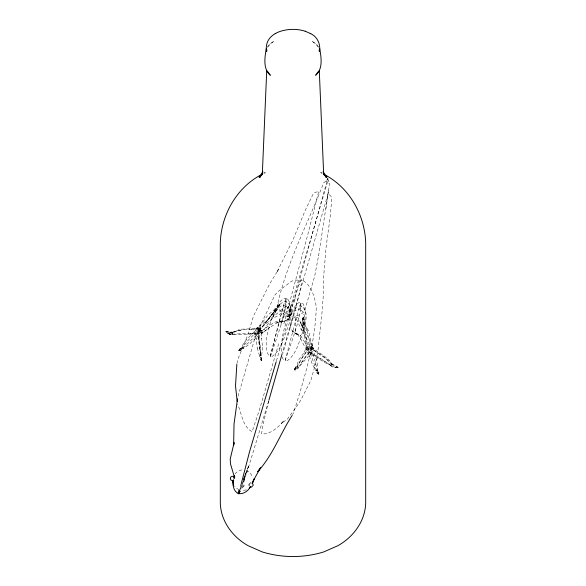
<?xml version="1.0" encoding="UTF-8"?>
<svg xmlns="http://www.w3.org/2000/svg" width="586" height="586" viewBox="0 0 586 586"><rect width="100%" height="100%" fill="white"/><g stroke="black" fill="none" stroke-linecap="round" stroke-linejoin="round"><path stroke-width="0.44" stroke-dasharray="2.93 2.2" d="M303.445 325.398L304.456 324.607L304.317 323.86L307.731 330.651L307.159 330.643L309.481 340.481M261.481 360.522L257.943 333.602L254.881 332.819A2.864 1.685 -7.9 0 1 254.72 331.368L256.602 330.086L258.485 329.72L260.228 346.333L260.514 355.585M274.189 310.851C272.959 308.947 282.87 301.453 278.833 305.745M276.424 360.859L293.015 303.423L299.05 284.415L300.281 281.016L301.512 279.815C311.437 284.459 314.594 296.868 316.272 306.749C315.429 343.176 304.456 377.802 293.798 412.28L292.56 414.639M261.144 359.694L257.54 332.057L257.833 328.636L258.719 327.721L259.349 331.112L258.389 334.657L250.669 334.108L233.14 334.43L232.386 332.225L240.604 329.2L250.735 328.827L258.485 327.603M302.75 325.311L303.292 331.925L305.548 341.66L306.383 349.219L308.229 349.652L305.247 332.115L303.299 325.472C303.651 319.231 303.123 312.682 302.859 319.927L302.889 318.271L302.618 324.893L306.375 341.975L306.932 341.982M303.695 325.186L304.639 323.238L303.284 316.74M279.866 304.405L259.019 331.017L259.781 331.603L262.242 332.914L266.293 326.175L272.585 318.117L275.925 311.137L274.841 311.371M328.094 181.828L328.189 180.393M297.637 367.034L298.384 368.133L295.476 369.993C292.128 370.711 296.326 366.536 297.856 367.473M261.459 360.412L261.561 359.291C261.957 360.925 260.309 360.082 261.62 359.335M262.242 332.914L259.649 330.13M249.028 485.933L248.925 484.461L250.207 483.032M261.473 360.405L262.059 356.105C256.551 352.252 262.052 365.789 261.854 357.768L261.649 359.386M262.594 347.271L261.686 355.416L259.466 355.57L257.232 347.967M286.554 316.264C292.685 316.242 300.823 316.652 304.617 310.851L314.645 276.321L318.667 255.32M325.963 208.806L328.512 190.311L318.484 256.712M236.986 363.452L237.594 359.972L247.893 334.679L253.584 315.795L269.809 283.668L278.438 269.589L276.731 272.519L292.795 240.216L305.211 210.425L313.041 194.244L314.191 192.831L318.733 191.278L307.884 234.319L283.69 324.6M294.128 369.546L295.49 367.964L294.707 368.997C294.553 366.594 297.373 367.07 297.402 366.558L296.516 366.506L298.867 359.643L303.995 352.787L303.724 353.175C305.299 351.065 306.06 345.41 309.891 346.897L301.336 358.991L297.402 366.558L298.538 367.539L312.807 351.285L312.865 349.923L312.067 348.458L309.767 346.89L301.219 358.984L297.256 366.492L297.615 366.99M232.92 333.559L231.433 331.925L229.734 332.203L225.859 331.464L228.086 333.573L230.488 334.525L233.14 334.291M328.453 190.78L329.698 183.967C327.061 182.832 328.805 173.756 326.402 181.426M286.217 299.072L285.052 305.328C279.112 304.603 275.618 310.946 273.494 315.539C276.38 310.206 279.002 301.233 286.51 301.739L285.66 307.584L281.199 324.571L272.995 349.183L270.358 356.493L268.381 354.991C263.729 344.495 267.443 332.438 270.549 322C273.845 313.708 276.057 303.614 283.961 298.384L286.4 298.149L285.946 298.999M302.72 318.616L302.405 320.176M306.625 347.762C305.211 350.267 309.957 351.388 309.232 352.677C303.541 357.211 300.948 367.21 294.458 369.817M302.823 318.345L302.947 317.81M243.864 482.132L244.853 477.312L242.348 484.27M233.36 480.154L233.748 478.586M268.681 401.088L263.473 422.601L261.532 433.977C270.798 434.556 278.218 427.091 283.954 420.807L281.155 423.392L287.184 419.444L298.714 403.593L301.431 398.81L310.836 380.6L317.194 357.782L322.205 310.741L323.34 294.56L323.208 282.034L326.094 247.021L330.365 215.699L331.735 198.28L331.127 196.493L328.145 193.541L282.386 352.794M270.388 356.383L283.463 305.489M280.943 324.417L285.367 307.577M327.003 180.049L327.464 178.305M326.9 181.492L294.765 297.402M278.665 343.718L259.473 409.76L252.119 431.714C242.179 426.22 241.945 413.657 237.652 404.369M261.341 360.163L261.004 359.701M238.048 396.239L254.551 339.36L262.916 320.198L274.988 294.868L278.665 291.059L291.323 281.331L294.663 280.189L302.046 279.969C297.695 304.771 289.506 328.812 283.016 353.131M327.596 181.77L287.748 316.608C283.236 313.708 276.284 309.489 277.896 303.16C287.528 260.953 308.229 222.768 323.736 182.671C325.67 181.367 326.973 180.532 328.138 178.657M302.933 317.693C302.457 320.117 300.962 323.325 302.794 325.508M268.652 400.985L246.948 472.411L242.458 484.38M242.377 483.406L248.896 465.313L243.234 480.593M242.428 486.981L243.197 484.849M243.095 479.619L246.245 472.206L243.205 479.7M279.302 305.057L275.479 310.067M306.383 349.219L308.082 348.216L311.627 347.645L312.118 346.216L308.463 350.23M286.7 315.935L294.619 297.732L295.813 298.076M287.748 316.608L295.959 297.747M259.063 330.167L259.898 330.086L275.361 309.95L270.629 316.008M275.427 311.686L275.618 311.261M261.722 331.456L261.502 333.698L269.633 327.486L255.664 338.071L255.987 337.814L249.343 344.224L243.651 348.362L242.523 347.249L248.105 340.356L259.415 328.966L272.153 318.806L277.859 315.708L288.546 306.866C291.359 309.327 290.656 313.693 289.257 316.726C287.265 321.919 281.28 321.97 276.614 322.556L285.631 320.835L277.456 322.476L278.218 322.146L269.011 327.948M282.115 356.852L283.163 359.211L285.14 360.712C290.993 342.642 298.596 324.878 301.292 305.958C293.828 305.372 291.074 314.572 288.275 319.751C290.378 315.129 293.967 308.851 299.827 309.511L301.182 302.369L298.743 302.603C285.953 314.191 280.921 336.218 281.302 353.021M290.312 315.656L292.143 312.001M279.72 304.464L276.079 309.056M238.832 350.465L240.048 350.553L243.373 348.985C243.285 346.333 239.601 347.249 239.366 349.659L240.341 348.48L238.59 350.465L240.092 350.186L238.641 350.384M311.173 347.959L311.554 347.395M318.938 374.073C317.429 374.71 313.649 369.07 317.824 370.374C316.022 369.407 320.11 371.297 318.659 373.231L318.388 371.868C320.754 375.582 316.821 373.223 318.396 373.963L317.934 373.809M267.157 47.319L269.003 44.748L274.329 40.917L270.131 44.075L267.494 47.752M331.178 366.199L330.731 365.408L323.97 362.148L315.371 356.588L308.339 353.124L308.844 351.095L310.705 347.959L325.757 358.244L332.189 364.47L331.376 364.953M335.47 367.451L338.151 367.319M301.043 362.961L310.045 351.439L311.715 348.274L311.715 346.956L310.551 348.099L325.604 358.383L332.035 364.609L330.724 365.298L309.547 352.149L308.339 353.124M310.272 349.293L310.91 348.436L310.455 346.897C306.126 336.43 299.636 327.406 295.564 316.836C291.894 317.788 290.663 322.132 290.634 325.494C290.304 330.607 294.729 333.668 298.955 335.448L292.194 330.914L298.215 334.987L297.651 334.328L301.058 339.616L309.73 356.574L309.533 356.171L312.25 364.053L315.598 370.403L317.063 369.825L315.195 361.394L310.91 348.436M275.955 309.188L274.893 310.558M270.153 316.682L263.876 324.754M275.017 310.668L275.442 310.126L264.433 324.256M331.449 364.917L332.855 364.983L338.012 367.415M263.956 324.922L259.1 331.185L256.529 328.6L262.023 322.835L268.271 314.748L274.182 309.84L274.219 310.976M316.748 370.191L317.788 369.971L317.4 362.434L314.631 354.567L313.342 348.033L307.02 334.855L303.614 329.977L298.977 318.718L297.915 317.605L295.373 316.887L295.608 332.797L300.537 335.719C308.031 346.201 312.397 358.383 316.323 370.55M331.031 364.953L332.233 364.089C327.354 356.229 318.315 353.27 311.913 346.985M258.946 331.237L261.275 326.929L259.078 328.643M304.464 323.992L308.558 330.965L310.77 340.715L313.378 347.989L311.679 348.985L308.133 349.556M235.008 473.906C237.096 471.247 240.487 469.613 243.886 469.826M242.978 348.069L253.657 337.661L265.912 327.625L275.076 322.022L281.815 320.916L288.656 306.925L286.136 306.434L284.737 306.954L274.761 315.576L268.915 318.865L256.844 328.299C252.288 334.921 244.963 339.287 241.85 346.956L242.824 347.718M277.764 306.852L279.075 305.35M242.311 487.72L245.102 485.069L243.197 486.212M294.421 369.253L296.816 366.917L297.468 366.946M262.023 332.423L262.748 331.852M294.824 369.891L295.403 369.978L294.59 369.825M263.898 173.427L265.282 172.387L264.286 173.112M261.737 333.229L261.583 338.503L261.539 338.137L262.631 347.645M279.669 304.464L276.592 310.822L275.083 311.342M312.455 351.805L311.203 352.354L309.547 352.149L316.389 355.753L333.134 366.631L335.536 367.363M238.912 350.003L241.989 347.659L242.809 347.688L238.539 350.216L240.033 350.04M331.266 364.763L333.156 364.309L337.997 367.224M239.762 350.435L241.198 349.644L242.699 347.63M250.002 483.128L251.116 482.857M242.45 484.974L243.036 485.281M251.204 329.603L259.107 328.643L241.08 329.991L232.393 332.496L232.781 333.405M241.08 329.991L232.378 332.533L232.737 333.324L228.086 333.529L226.701 332.416M246.332 489.874L242.025 490.555M304.53 324.38L303.577 324.637L303.775 322.798M305.914 343.77L306.639 343.586M310.023 347L309.555 347.212M238.883 350.457L239.872 350.516M256.514 328.402L259.73 330.299M258.822 331.749L262.645 330.511L259.898 330.086M257.159 330.365L258.382 330.248M232.32 334.188L250.2 333.324L257.767 333.617L259.642 333.244L261.524 331.962A2.864 1.685 -7.9 0 0 261.363 330.511L258.301 329.735L260.631 355.372M307.262 330.738L306.61 330.775L303.695 323.882C301.614 327.479 304.786 320.542 303.314 317.151M232.342 334.152L230.43 334.254L228.086 333.529L230.496 334.503L228.071 333.529M338.071 367.378L332.965 367.07L331.222 366.272L330.753 365.437M332.13 364.829L332.929 364.858M250.185 333.361L257.745 333.646L258.389 334.657M300.274 281.141L300.743 281.273M299.593 284.452L299.131 284.32M232.708 333.222L225.859 331.464M230.445 334.218L228.057 333.456L225.94 331.735M300.325 335.5L300.699 335.668L300.083 335.295M316.63 370.184L318.909 373.883M246.171 470.28L250.112 472.646L252.837 477.473M239.103 489.793L235.931 487.794L234.568 486.08M265.912 327.625L266.601 327.999M318.689 374.022L317.224 372.593L316.513 370.499M232.737 333.324L231.499 332.409L229.778 332.504L228.02 333.39M321.714 173.112L320.718 172.387L322.102 173.427M226.943 332.614L226.518 332.269M313.378 347.989L311.532 347.557L309.379 340.393M300.559 328.651L303.35 332.474M318.843 47.319L316.997 44.748L311.671 40.917L315.869 44.075L318.506 47.752M305.57 343.279L305.892 343.755M261.437 360.214L260.499 355.482M249.35 485.596L249.131 485.149A2.241 1.875 16.6 0 1 249.277 483.765M303.614 329.977L303.966 330.782L300.332 322.102L301.336 324.512M310.126 346.853L309.283 344.861L308.654 344.634L307.943 346.927L308.236 349.769M254.58 332.372L256.265 339.191L256.228 338.825L257.276 348.34M250.486 482.974A1.992 1.67 16.6 0 1 251.013 482.937M290.195 307.276L289.711 320.205C290.121 315.048 290.231 307.818 284.774 305.247L286.224 301.658C293.908 306.397 290.854 317.531 288.847 324.681C284.247 335.434 282.459 348.875 272.519 356.178L270.08 356.413L283.492 305.379L286.122 298.069L288.107 299.571L289.491 302.713L290.195 307.276M305.218 311.598L304.735 324.527C305.138 319.846 305.116 314.521 301.849 310.778C298.45 310.265 300.428 307.936 301.248 305.98C308.932 310.719 305.87 321.853 303.87 329.002C299.27 339.755 297.483 353.197 287.536 360.5L285.104 360.734L298.508 309.701L301.145 302.391L303.123 303.892L304.515 307.035L305.218 311.598M242.121 487.83L241.674 488.065L242.121 487.83M295.857 366.873L295.344 368.147L295.857 366.873M229.734 332.203L227.646 331.932L229.719 332.218"/><path stroke-width="0.88" d="M266.725 70.474L262.301 174.533L262.821 172.24M252.625 483.406L252.969 481.106M236.839 364.316L235.513 385.852L237.147 401.3M238.707 490.563L238.172 493.558C243.483 494.518 248.178 490.98 250.625 486.512M237.506 398.795L234.026 424.008L233.638 445.184L234.041 443.448M266.234 48.601C264.857 57.34 262.748 68.782 270.351 75.286L267.736 71.646M266.952 50.118L266.593 51.7C263.114 30.838 290.883 26.092 305.555 31.373M240.692 485.94L249.424 452.194L276.174 361.73M234.195 442.452L230.217 458.963L230.452 463.804L234.686 478.008L234.554 475.4L233.946 477.802M268.901 400.238L282.144 353.673M241.454 485.962L239.462 490.775M239.901 491.053L238.92 493.778C233.726 491.8 232.635 485.919 233.14 481.003M239.886 491.215L238.92 493.778L239.864 491.398M262.821 171.544L259.73 177.492L261.7 174.753M252.317 483.421L254.47 478.41L253.255 480.784L260.558 467.694L257.723 471.649C272.849 455.263 280.174 433.911 292.15 415.43M318.264 71.646L315.649 75.286C323.252 68.782 321.143 57.34 319.766 48.601M250.815 486.607L249.284 488.277M262.264 173.903L259.056 177.075L261.825 174.987M233.345 480.352L233.755 480.081M252.163 486.409L252.881 485.772A2.241 1.875 16.6 0 0 253.035 484.395L252.039 483.23M261.378 174.657C236.59 187.652 221.354 214.747 220.314 242.392L220.314 503.638C221.09 521.562 232.81 537.15 248.12 545.705L262.33 551.953C282.225 558.055 303.775 558.055 323.67 551.953L337.88 545.705C353.19 537.15 364.91 521.562 365.686 503.638L365.686 242.392C364.646 214.747 349.41 187.652 324.622 174.657M275.244 33.68L275.757 33.453M233.14 480.447L231.309 480.359L230.313 479.084M251.76 487.069L249.922 486.981M310.243 33.453C317.363 36.508 320.872 44.177 319.407 51.7L319.048 50.118M305.189 31.212L310.756 33.68M324.175 174.987L326.944 177.075L323.736 173.903M324.3 174.753L326.27 177.492L323.179 171.544M323.179 172.24L323.699 174.533L319.275 70.474M232.84 480.813L233.169 483.076M233.169 481.78L233.265 485.215M234.503 478.249A2.241 1.875 16.6 0 0 234.415 477.766L233.426 476.608A1.992 1.67 16.6 0 0 231.866 476.345L230.664 477.143A2.241 1.875 16.6 0 0 230.51 478.52"/></g></svg>
